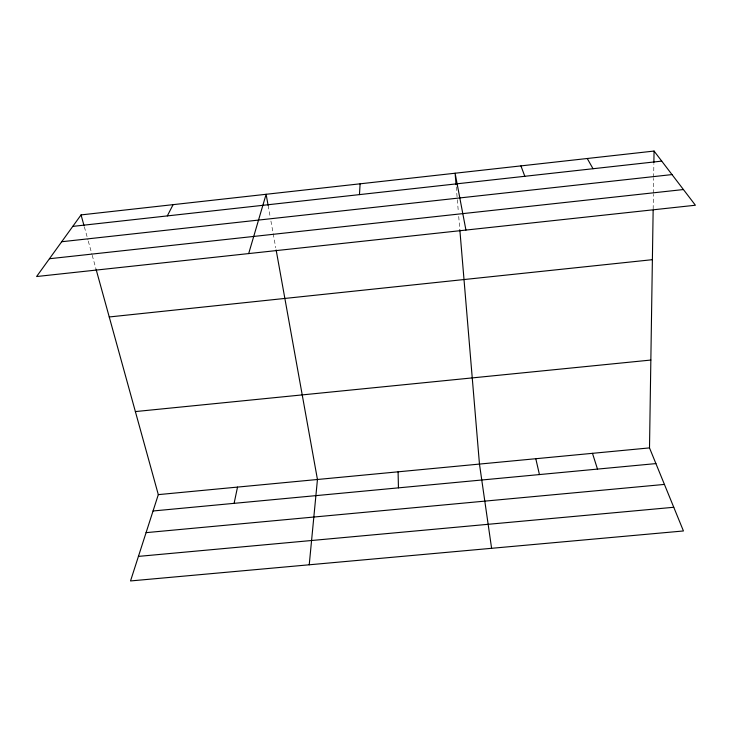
<?xml version="1.0" encoding="UTF-8"?>
<svg xmlns="http://www.w3.org/2000/svg" width="732" height="732" viewBox="0 0 732 732"><rect width="100%" height="100%" fill="white"/><g stroke="black" fill="none" stroke-linecap="round" stroke-linejoin="round"><path stroke-width="0.55" stroke-dasharray="3.66 2.75" d="M653.164 209.114L653.392 194.337M653.411 193.193L653.639 178.388M653.658 177.254L653.868 163.584M84.372 226.911L87.996 240.014M88.297 241.103L91.912 254.205M92.214 255.294L96.121 269.458M268.122 205.427L270.126 216.571M270.922 221.027L275.735 247.773M456.246 186.88L458.342 211.905M458.717 216.462L459.861 230.086"/><path stroke-width="1.1" d="M96.121 269.458L158.313 494.631L130.525 580.943L683.441 530.965L649.504 447.902L653.145 210.24M653.877 162.449L654.06 151.057L81.06 214.906L36.6 276.531L695.4 205.235L654.06 151.057M359.467 194.611L360.107 183.814M309.233 564.793L317.45 479.497L276.138 249.969M234.103 503.351L237.525 487.091M248.679 253.583L266.109 194.291L268.122 205.427M167.308 215.913L173.1 204.649M72.779 226.389L661.728 161.113M61.698 241.734L672.003 174.582M49.437 258.735L683.423 189.542M109.242 316.965L652.395 259.677M135.374 411.576L650.849 360.053M158.313 494.631L649.504 447.902M153.052 510.982L655.918 463.594M146.071 532.649L664.427 484.419M138.43 556.393L673.76 507.276M587.247 158.505L593.012 168.726M520.928 165.89L524.807 176.284M592.472 453.328L597.495 469.102M81.06 214.906L84.07 225.822M535.797 458.717L539.438 474.574M465.936 230.068L455.103 173.228L456.054 184.601M491.602 548.305L479.469 464.079L459.861 230.086M398.089 471.82L398.446 487.86"/></g></svg>
